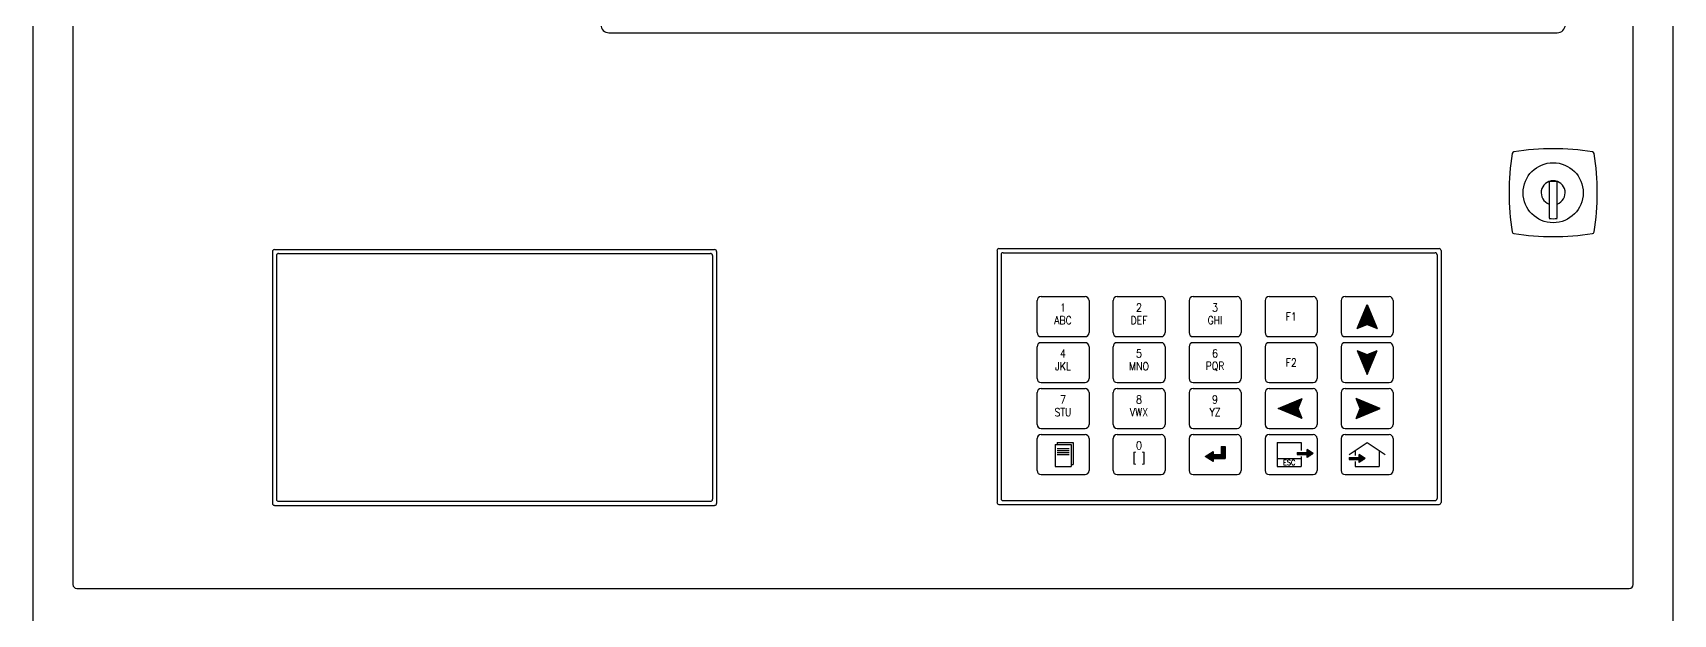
# Model space of a CAD drawing. Header units: millimetres. Extents: x 71430 to 138625, y 8510 to 33475.
# Drawn here: x 78290 to 79425, y 19902 to 20305 of the extents above; entities that cross this region are included whole.
import ezdxf
from ezdxf.enums import TextEntityAlignment as Align

# ---------------------------------------------------------------- set-up
doc = ezdxf.new("R2010")
doc.units = ezdxf.units.MM
doc.layers.add('A-FLOR-HRAL', color=8, linetype='Continuous', lineweight=18)
for name, color, linetype in [('BOX', 4, 'Continuous'), ('PANEL', 1, 'Continuous'), ('TABLE', 5, 'Continuous')]:
    doc.layers.add(name, color=color, linetype=linetype)
doc.styles.add('RomanS', font='romans.shx')
pattern_1 = [(45, (78750.6937, 20506.574), (-0.24471921, 0.24471921), [])]

msp = doc.modelspace()

# ---------------------------------------------------------------- hatches: boundary and pattern name
at = {"layer": 'TABLE'}
h = msp.add_hatch(dxfattribs=at)
h.set_pattern_fill('ANSI31', scale=2.768682, style=0)
h.set_pattern_definition(pattern_1)
h.paths.add_polyline_path([(79206.2, 20100.2), (79213.2, 20103), (79220.1, 20100.2), (79213.2, 20116.8)])
h = msp.add_hatch(dxfattribs=at)
h.set_pattern_fill('ANSI31', scale=2.768682, style=0)
h.set_pattern_definition(pattern_1)
h.paths.add_polyline_path([(79220.1, 20085), (79213.2, 20082.2), (79206.2, 20085), (79213.2, 20068.4)])
h.paths.add_polyline_path([(79222.2, 20044.8), (79205.6, 20051.8), (79208.3, 20044.8), (79205.6, 20037.9)])
h.paths.add_polyline_path([(79165.4, 20044.8), (79168.1, 20051.8), (79151.5, 20044.8), (79168.1, 20037.9)])
h = msp.add_hatch(dxfattribs=at)
h.set_pattern_fill('ANSI31', scale=2.768682, style=0)
h.set_pattern_definition(pattern_1)
h.paths.add_polyline_path([(79114.9, 20010.2), (79114.9, 20018.5), (79112.1, 20018.5), (79112.1, 20013), (79106.6, 20013), (79106.6, 20015.1), (79101, 20011.6), (79106.6, 20008.2), (79106.6, 20010.2)])
h = msp.add_hatch(dxfattribs=at)
h.set_pattern_fill('ANSI31', scale=2.768682, style=0)
h.set_pattern_definition(pattern_1)
h.paths.add_polyline_path([(79171.6, 20014.4), (79164.7, 20014.4), (79164.7, 20013), (79171.6, 20013), (79171.6, 20010.9), (79175.8, 20013.7), (79171.6, 20016.5)])
h = msp.add_hatch(dxfattribs=at)
h.set_pattern_fill('ANSI31', scale=2.768682, style=0)
h.set_pattern_definition([(45, (78786.68656, 20503.11313), (-0.24471921, 0.24471921), [])])
h.paths.add_polyline_path([(79207.6, 20010.9), (79200.7, 20010.9), (79200.7, 20009.5), (79207.6, 20009.5), (79207.6, 20007.5), (79211.8, 20010.2), (79207.6, 20013)])

# ---------------------------------------------------------------- linework, layer by layer
at = {"layer": 'A-FLOR-HRAL'}
msp.add_lwpolyline([(78289.8, 19422.2), (79425, 19422.2), (79425, 20917.2), (78289.8, 20917.2)], close=True, dxfattribs=at)
at = {"layer": 'BOX', "color": 7}
for p, q in [((78688.5, 20305.1), (79344.7, 20305.1)), ((78997.2, 20019.9), (79008.3, 20019.9)), ((78998.6, 20021.3), (79009.7, 20021.3)), ((78998.6, 20017.1), (79006.9, 20017.1)), ((78998.6, 20015.8), (79006.9, 20015.8)), ((78998.6, 20014.4), (79006.9, 20014.4)), ((78998.6, 20013), (79006.9, 20013)), ((79106.6, 20013), (79112.1, 20013)), ((79150.9, 20021.3), (79167.5, 20021.3)), ((79150.9, 20021.3), (79150.9, 20004.7)), ((79164.7, 20014.4), (79171.6, 20014.4)), ((79164.7, 20014.4), (79164.7, 20013)), ((79164.7, 20013), (79171.6, 20013)), ((79167.5, 20021.3), (79167.5, 20015.8)), ((79204.8, 20015.8), (79204.8, 20012.3)), ((79221.5, 20015.8), (79221.5, 20004.7)), ((78997.2, 20004.7), (79008.3, 20004.7)), ((79008.3, 20006.1), (79009.7, 20006.1)), ((79106.6, 20010.2), (79114.9, 20010.2)), ((79150.9, 20010.2), (79167.5, 20010.2)), ((79150.9, 20004.7), (79167.5, 20004.7)), ((79167.5, 20011.6), (79167.5, 20004.7)), ((79200.7, 20010.9), (79207.6, 20010.9)), ((79200.7, 20010.9), (79200.7, 20009.5)), ((79200.7, 20009.5), (79207.6, 20009.5)), ((79204.8, 20008.2), (79204.8, 20004.7)), ((79204.8, 20004.7), (79221.5, 20004.7))]:
    msp.add_line(p, q, dxfattribs=at)
at = {"layer": 'BOX', "color": 5}
for p, q in [((78984.7, 20119.6), (78984.7, 20097.4)), ((78987.5, 20122.4), (79018, 20122.4)), ((79020.7, 20119.6), (79020.7, 20097.4)), ((79037.3, 20119.6), (79037.3, 20097.4)), ((79040.1, 20122.4), (79070.6, 20122.4)), ((79073.3, 20119.6), (79073.3, 20097.4)), ((79089.9, 20119.6), (79089.9, 20097.4)), ((79092.7, 20122.4), (79123.2, 20122.4)), ((79125.9, 20119.6), (79125.9, 20097.4)), ((79142.6, 20119.6), (79142.6, 20097.4)), ((79145.3, 20122.4), (79175.8, 20122.4)), ((79178.5, 20119.6), (79178.5, 20097.4)), ((79195.2, 20119.6), (79195.2, 20097.4)), ((79197.9, 20122.4), (79228.4, 20122.4)), ((79231.2, 20119.6), (79231.2, 20097.4)), ((78987.5, 20094.7), (79018, 20094.7)), ((79040.1, 20094.7), (79070.6, 20094.7)), ((79092.7, 20094.7), (79123.2, 20094.7)), ((79145.3, 20094.7), (79175.8, 20094.7)), ((79197.9, 20094.7), (79228.4, 20094.7)), ((78984.7, 20087.7), (78984.7, 20065.6)), ((78987.5, 20090.5), (79018, 20090.5)), ((79020.7, 20087.7), (79020.7, 20065.6)), ((79037.3, 20087.7), (79037.3, 20065.6)), ((79040.1, 20090.5), (79070.6, 20090.5)), ((79073.3, 20087.7), (79073.3, 20065.6)), ((79089.9, 20087.7), (79089.9, 20065.6)), ((79092.7, 20090.5), (79123.2, 20090.5)), ((79125.9, 20087.7), (79125.9, 20065.6)), ((79142.6, 20087.7), (79142.6, 20065.6)), ((79145.3, 20090.5), (79175.8, 20090.5)), ((79178.5, 20087.7), (79178.5, 20065.6)), ((79195.2, 20087.7), (79195.2, 20065.6)), ((79197.9, 20090.5), (79228.4, 20090.5)), ((79231.2, 20087.7), (79231.2, 20065.6)), ((78987.5, 20062.8), (79018, 20062.8)), ((78987.5, 20058.7), (79018, 20058.7)), ((79040.1, 20062.8), (79070.6, 20062.8)), ((79040.1, 20058.7), (79070.6, 20058.7)), ((79092.7, 20062.8), (79123.2, 20062.8)), ((79092.7, 20058.7), (79123.2, 20058.7)), ((79145.3, 20062.8), (79175.8, 20062.8)), ((79145.3, 20058.7), (79175.8, 20058.7)), ((79197.9, 20062.8), (79228.4, 20062.8)), ((79197.9, 20058.7), (79228.4, 20058.7)), ((78984.7, 20055.9), (78984.7, 20033.8)), ((79020.7, 20055.9), (79020.7, 20033.8)), ((79037.3, 20055.9), (79037.3, 20033.8)), ((79073.3, 20055.9), (79073.3, 20033.8)), ((79089.9, 20055.9), (79089.9, 20033.8)), ((79125.9, 20055.9), (79125.9, 20033.8)), ((79142.6, 20055.9), (79142.6, 20033.8)), ((79178.5, 20055.9), (79178.5, 20033.8)), ((79195.2, 20055.9), (79195.2, 20033.8)), ((79231.2, 20055.9), (79231.2, 20033.8)), ((78987.5, 20031), (79018, 20031)), ((78987.5, 20026.8), (79018, 20026.8)), ((79040.1, 20031), (79070.6, 20031)), ((79040.1, 20026.8), (79070.6, 20026.8)), ((79092.7, 20031), (79123.2, 20031)), ((79092.7, 20026.8), (79123.2, 20026.8)), ((79145.3, 20031), (79175.8, 20031)), ((79145.3, 20026.8), (79175.8, 20026.8)), ((79197.9, 20031), (79228.4, 20031)), ((79197.9, 20026.8), (79228.4, 20026.8)), ((78984.7, 20024.1), (78984.7, 20001.9)), ((79020.7, 20024.1), (79020.7, 20001.9)), ((79037.3, 20024.1), (79037.3, 20001.9)), ((79073.3, 20024.1), (79073.3, 20001.9)), ((79089.9, 20024.1), (79089.9, 20001.9)), ((79125.9, 20024.1), (79125.9, 20001.9)), ((79142.6, 20024.1), (79142.6, 20001.9)), ((79178.5, 20024.1), (79178.5, 20001.9)), ((79195.2, 20024.1), (79195.2, 20001.9)), ((79231.2, 20024.1), (79231.2, 20001.9)), ((78987.5, 19999.2), (79018, 19999.2)), ((79040.1, 19999.2), (79070.6, 19999.2)), ((79092.7, 19999.2), (79123.2, 19999.2)), ((79145.3, 19999.2), (79175.8, 19999.2)), ((79197.9, 19999.2), (79228.4, 19999.2))]:
    msp.add_line(p, q, dxfattribs=at)
at = {"layer": 'BOX', "color": 7}
for centre, start, end in [((78688.5, 20310.6), 180, 270), ((79344.7, 20310.6), 270, 0)]:
    msp.add_arc(centre, 5.54, start, end, dxfattribs=at)
at = {"layer": 'BOX', "color": 5}
for centre, start, end in [((78987.5, 20119.6), 90, 180), ((79018, 20119.6), 0, 90), ((79040.1, 20119.6), 90, 180), ((79070.6, 20119.6), 0, 90), ((79092.7, 20119.6), 90, 180), ((79123.2, 20119.6), 0, 90), ((79145.3, 20119.6), 90, 180), ((79175.8, 20119.6), 0, 90), ((79197.9, 20119.6), 90, 180), ((79228.4, 20119.6), 0, 90), ((78987.5, 20097.4), 180, 270), ((79018, 20097.4), 270, 0), ((79040.1, 20097.4), 180, 270), ((79070.6, 20097.4), 270, 0), ((79092.7, 20097.4), 180, 270), ((79123.2, 20097.4), 270, 0), ((79145.3, 20097.4), 180, 270), ((79175.8, 20097.4), 270, 0), ((79197.9, 20097.4), 180, 270), ((79228.4, 20097.4), 270, 0), ((78987.5, 20087.7), 90, 180), ((79018, 20087.7), 0, 90), ((79040.1, 20087.7), 90, 180), ((79070.6, 20087.7), 0, 90), ((79092.7, 20087.7), 90, 180), ((79123.2, 20087.7), 0, 90), ((79145.3, 20087.7), 90, 180), ((79175.8, 20087.7), 0, 90), ((79197.9, 20087.7), 90, 180), ((79228.4, 20087.7), 0, 90), ((78987.5, 20065.6), 180, 270), ((78987.5, 20055.9), 90, 180), ((79018, 20065.6), 270, 0), ((79018, 20055.9), 0, 90), ((79040.1, 20065.6), 180, 270), ((79040.1, 20055.9), 90, 180), ((79070.6, 20065.6), 270, 0), ((79070.6, 20055.9), 0, 90), ((79092.7, 20065.6), 180, 270), ((79092.7, 20055.9), 90, 180), ((79123.2, 20065.6), 270, 0), ((79123.2, 20055.9), 0, 90), ((79145.3, 20065.6), 180, 270), ((79145.3, 20055.9), 90, 180), ((79175.8, 20065.6), 270, 0), ((79175.8, 20055.9), 0, 90), ((79197.9, 20065.6), 180, 270), ((79197.9, 20055.9), 90, 180), ((79228.4, 20065.6), 270, 0), ((79228.4, 20055.9), 0, 90), ((78987.5, 20033.8), 180, 270), ((78987.5, 20024.1), 90, 180), ((79018, 20033.8), 270, 0), ((79018, 20024.1), 0, 90), ((79040.1, 20033.8), 180, 270), ((79040.1, 20024.1), 90, 180), ((79070.6, 20033.8), 270, 0), ((79070.6, 20024.1), 0, 90), ((79092.7, 20033.8), 180, 270), ((79092.7, 20024.1), 90, 180), ((79123.2, 20033.8), 270, 0), ((79123.2, 20024.1), 0, 90), ((79145.3, 20033.8), 180, 270), ((79145.3, 20024.1), 90, 180), ((79175.8, 20033.8), 270, 0), ((79175.8, 20024.1), 0, 90), ((79197.9, 20033.8), 180, 270), ((79197.9, 20024.1), 90, 180), ((79228.4, 20033.8), 270, 0), ((79228.4, 20024.1), 0, 90), ((78987.5, 20001.9), 180, 270), ((79018, 20001.9), 270, 0), ((79040.1, 20001.9), 180, 270), ((79070.6, 20001.9), 270, 0), ((79092.7, 20001.9), 180, 270), ((79123.2, 20001.9), 270, 0), ((79145.3, 20001.9), 180, 270), ((79175.8, 20001.9), 270, 0), ((79197.9, 20001.9), 180, 270), ((79228.4, 20001.9), 270, 0)]:
    msp.add_arc(centre, 2.77, start, end, dxfattribs=at)
at = {"layer": 'PANEL'}
for p, q in [((78317.5, 20755), (78317.5, 19923)), ((79397.3, 19923), (79397.3, 20755)), ((78320.3, 19920.2), (79394.5, 19920.2))]:
    msp.add_line(p, q, dxfattribs=at)
at = {"layer": 'PANEL', "color": 252}
for p, q in [((79339.1, 20202.2), (79339.1, 20176.6)), ((79344.7, 20202.2), (79339.1, 20202.2)), ((79344.7, 20176.6), (79344.7, 20202.2))]:
    msp.add_line(p, q, dxfattribs=at)
at = {"layer": 'PANEL', "color": 253}
for p, q in [((78455.6, 20153.6), (78455.6, 19979.2)), ((78457, 20155), (78761.6, 20155)), ((78458.4, 20150.9), (78458.4, 19982)), ((78459.8, 20152.3), (78758.8, 20152.3)), ((78760.2, 20150.9), (78760.2, 19982)), ((78763, 20153.6), (78763, 19979.2)), ((78957.1, 20154.2), (78957.1, 19979.8)), ((78958.4, 20155.6), (79263, 20155.6)), ((78959.8, 20151.4), (78959.8, 19982.5)), ((78961.2, 20152.8), (79260.2, 20152.8)), ((79261.6, 20151.4), (79261.6, 19982.5)), ((79264.4, 20154.2), (79264.4, 19979.8)), ((78459.8, 19980.6), (78758.8, 19980.6)), ((78961.2, 19981.2), (79260.2, 19981.2)), ((78457, 19977.8), (78761.6, 19977.8)), ((78958.4, 19978.4), (79263, 19978.4))]:
    msp.add_line(p, q, dxfattribs=at)
at = {"layer": 'PANEL'}
msp.add_lwpolyline([(79425, 19422.2), (79425, 20917.2), (78289.8, 20917.2), (78289.8, 19422.2)], dxfattribs=at)
at = {"layer": 'PANEL', "color": 252}
msp.add_circle((79341.9, 20194.3), 20.8, dxfattribs=at)
for centre, radius, start, end in [((79480.3, 20194.3), 168.9, 170.7596, 189.2404), ((79315, 20221.2), 1.38, 99.2404, 170.7596), ((79341.9, 20055.9), 168.9, 80.7596, 99.2404), ((79368.8, 20221.2), 1.38, 9.2404, 80.7596), ((79203.5, 20194.3), 168.9, 350.7596, 9.2404), ((79341.9, 20194.3), 8.31, 289.4712, 250.5288), ((79341.9, 20194.3), 18, 261.1501, 278.8499), ((79315, 20167.4), 1.38, 189.2404, 260.7596), ((79341.9, 20332.8), 168.9, 260.7596, 279.2404), ((79368.8, 20167.4), 1.38, 279.2404, 350.7596)]:
    msp.add_arc(centre, radius, start, end, dxfattribs=at)
at = {"layer": 'PANEL', "color": 253}
for centre, start, end in [((78457, 20153.6), 90, 180), ((78459.8, 20150.9), 90, 180), ((78758.8, 20150.9), 0, 90), ((78761.6, 20153.6), 0, 90), ((78958.4, 20154.2), 90, 180), ((78961.2, 20151.4), 90, 180), ((79260.2, 20151.4), 0, 90), ((79263, 20154.2), 0, 90), ((78457, 19979.2), 180, 270), ((78459.8, 19982), 180, 270), ((78758.8, 19982), 270, 0), ((78761.6, 19979.2), 270, 0), ((78761.6, 19979.2), 270, 0), ((78958.4, 19979.8), 180, 270), ((78961.2, 19982.5), 180, 270), ((79260.2, 19982.5), 270, 0), ((79263, 19979.8), 270, 0), ((79263, 19979.8), 270, 0)]:
    msp.add_arc(centre, 1.38, start, end, dxfattribs=at)
at = {"layer": 'PANEL'}
for centre, start, end in [((78320.3, 19923), 180, 270), ((79394.5, 19923), 270, 0)]:
    msp.add_arc(centre, 2.77, start, end, dxfattribs=at)
at = {"layer": 'TABLE', "color": 7}
for p, q in [((79206.2, 20100.2), (79213.2, 20116.8)), ((79213.2, 20116.8), (79220.1, 20100.2)), ((79206.2, 20100.2), (79213.2, 20103)), ((79213.2, 20103), (79220.1, 20100.2)), ((79206.2, 20085), (79213.2, 20082.2)), ((79206.2, 20085), (79213.2, 20068.4)), ((79213.2, 20082.2), (79220.1, 20085)), ((79213.2, 20068.4), (79220.1, 20085)), ((79151.5, 20044.8), (79168.1, 20051.8)), ((79165.4, 20044.8), (79168.1, 20051.8)), ((79208.3, 20044.8), (79205.6, 20051.8)), ((79222.2, 20044.8), (79205.6, 20051.8)), ((79168.1, 20037.9), (79151.5, 20044.8)), ((79168.1, 20037.9), (79165.4, 20044.8)), ((79205.6, 20037.9), (79208.3, 20044.8)), ((79205.6, 20037.9), (79222.2, 20044.8)), ((78997.2, 20019.9), (78997.2, 20004.7)), ((78998.6, 20021.3), (78998.6, 20019.9)), ((79008.3, 20019.9), (79008.3, 20004.7)), ((79009.7, 20021.3), (79009.7, 20006.1)), ((79101, 20011.6), (79106.6, 20015.1)), ((79106.6, 20015.1), (79106.6, 20013)), ((79112.1, 20018.5), (79114.9, 20018.5)), ((79112.1, 20018.5), (79112.1, 20013)), ((79114.9, 20018.5), (79114.9, 20010.2)), ((79175.8, 20013.7), (79171.6, 20016.5)), ((79171.6, 20014.4), (79171.6, 20016.5)), ((79175.8, 20013.7), (79171.6, 20010.9)), ((79171.6, 20010.9), (79171.6, 20013)), ((79200.7, 20013), (79213.2, 20021.3)), ((79211.8, 20010.2), (79207.6, 20013)), ((79207.6, 20010.9), (79207.6, 20013)), ((79213.2, 20021.3), (79225.6, 20013)), ((79106.6, 20008.2), (79101, 20011.6)), ((79106.6, 20010.2), (79106.6, 20008.2)), ((79211.8, 20010.2), (79207.6, 20007.5)), ((79207.6, 20007.5), (79207.6, 20009.5))]:
    msp.add_line(p, q, dxfattribs=at)

# ---------------------------------------------------------------- texts
at = {"layer": 'BOX', "color": 7, "style": 'RomanS', "width": 0.9}
msp.add_text('ESC', height=3.74, dxfattribs=at).set_placement((79159.2, 20007.5), align=Align.MIDDLE)
at = {"layer": 'TABLE', "color": 7, "style": 'RomanS', "width": 0.85}
for s, p in [('1', (79002.7, 20114.8)), ('2', (79055.3, 20114.8)), ('3', (79107.9, 20114.8)), ('ABC', (79002.7, 20106)), ('DEF', (79055.3, 20106)), ('GHI', (79107.9, 20106)), ('F1', (79160.6, 20108.5)), ('4', (79002.7, 20083)), ('5', (79055.3, 20083)), ('6', (79107.9, 20083)), ('JKL', (79002.7, 20074.1)), ('MNO', (79055.3, 20074.1)), ('PQR', (79107.9, 20074.1)), ('F2', (79160.6, 20076.7)), ('7', (79002.7, 20051.1)), ('8', (79055.3, 20051.1)), ('9', (79107.9, 20051.1)), ('STU', (79002.7, 20042.3)), ('VWX', (79055.3, 20042.3)), ('YZ', (79107.9, 20042.3)), ('[ ]', (79055.3, 20010.5)), ('0', (79055.3, 20019.3))]:
    msp.add_text(s, height=5.54, dxfattribs=at).set_placement(p, align=Align.MIDDLE)

doc.saveas('drawing.dxf')
